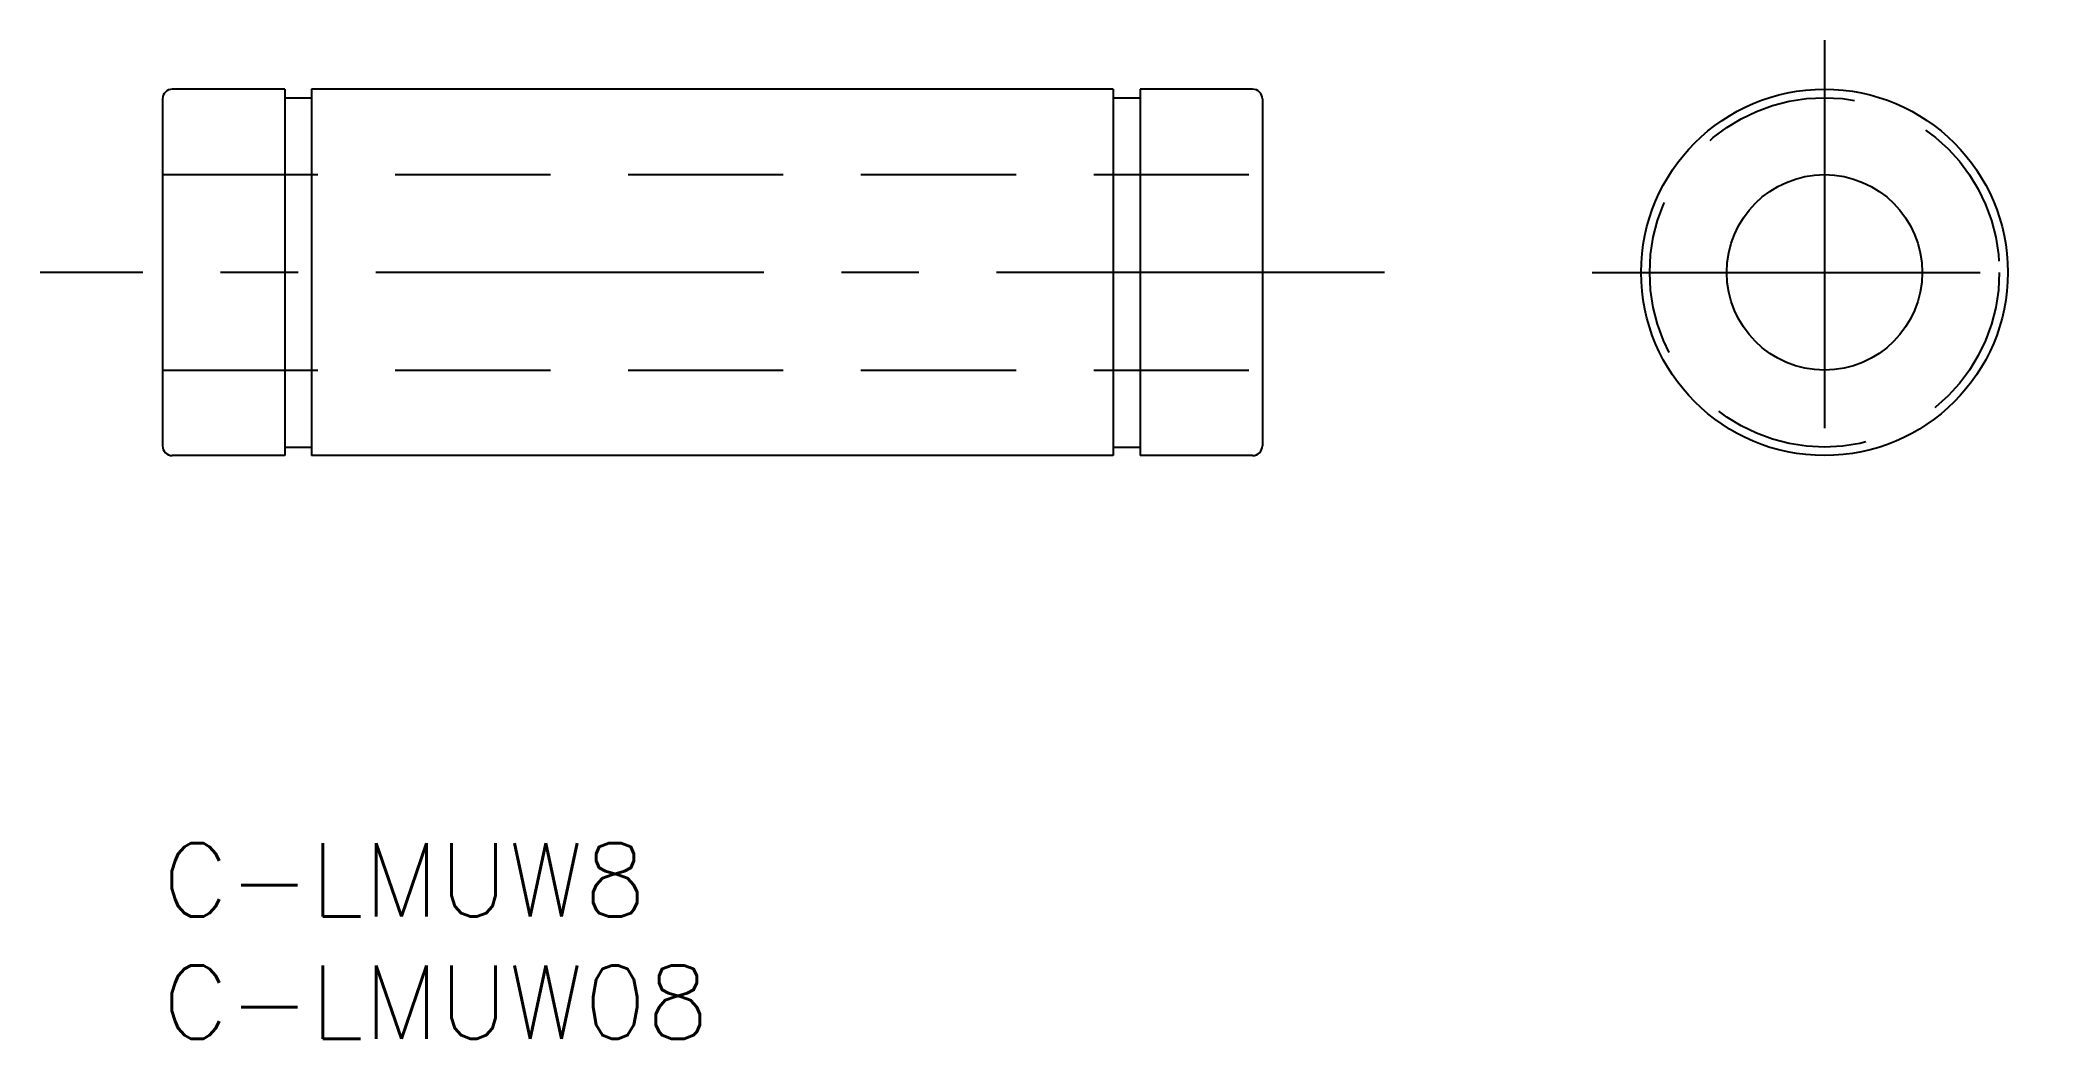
# Model space of a CAD drawing. Extents: x -5 to 77.5, y -8 to 32.9.
import ezdxf
from ezdxf.enums import TextEntityAlignment as Align

# ---------------------------------------------------------------- set-up
doc = ezdxf.new("R2010")
doc.units = 0
doc.header["$LTSCALE"] = 0.5
doc.linetypes.add('CENTER', pattern=[50.8, 31.75, -6.35, 6.35, -6.35])
doc.linetypes.add('DASHED', pattern=[19.05, 12.7, -6.35])
doc.layers.get('0').update_dxf_attribs({"linetype": 'CONTINUOUS'})
doc.layers.add('CENTER', color=1, linetype='CENTER')
doc.styles.get("Standard").update_dxf_attribs({"font": 'txt.shx', "height": 3, "bigfont": 'bigfont.shx'})

msp = doc.modelspace()

# ---------------------------------------------------------------- linework, layer by layer
at = {"color": 7, "linetype": 'CONTINUOUS'}
for p, q in [((5, 30.872), (0.4, 30.872)), ((5, 30.872), (5, 15.872)), ((38.9, 30.872), (6.1, 30.872)), ((6.1, 30.872), (6.1, 15.872)), ((38.9, 30.872), (38.9, 15.872)), ((44.6, 30.872), (40, 30.872)), ((40, 30.872), (40, 15.872)), ((0, 30.472), (0, 16.272)), ((5, 30.522), (6.1, 30.522)), ((38.9, 30.522), (40, 30.522)), ((45, 30.472), (45, 16.272)), ((5, 15.872), (0.4, 15.872)), ((5, 16.222), (6.1, 16.222)), ((38.9, 15.872), (6.1, 15.872)), ((38.9, 16.222), (40, 16.222)), ((44.6, 15.872), (40, 15.872))]:
    msp.add_line(p, q, dxfattribs=at)
at = {"color": 3, "linetype": 'DASHED'}
for p, q in [((0, 27.372), (45, 27.372)), ((0, 19.372), (45, 19.372))]:
    msp.add_line(p, q, dxfattribs=at)
at = {"color": 7, "linetype": 'CONTINUOUS'}
for radius in [7.5, 4]:
    msp.add_circle((68, 23.372), radius, dxfattribs=at)
at = {"color": 3, "linetype": 'DASHED'}
msp.add_circle((68, 23.372), 7.15, dxfattribs=at)
at = {"color": 7, "linetype": 'CONTINUOUS'}
for centre, start, end in [((0.4, 30.472), 90, 180), ((44.6, 30.472), 360, 90), ((0.4, 16.272), 180, 270), ((44.6, 16.272), 270, 360)]:
    msp.add_arc(centre, 0.4, start, end, dxfattribs=at)
at = {"layer": 'CENTER', "color": 1, "linetype": 'CENTER'}
for p, q in [((68, 32.872), (68, 13.872)), ((50, 23.372), (-5, 23.372)), ((58.5, 23.372), (77.5, 23.372))]:
    msp.add_line(p, q, dxfattribs=at)

# ---------------------------------------------------------------- texts
at = {"color": 7, "linetype": 'CONTINUOUS'}
for s, p in [('C-LMUW8', (0, 0)), ('C-LMUW08', (0, -5))]:
    msp.add_text(s, height=3, dxfattribs=at).set_placement(p, align=Align.TOP_LEFT)

doc.saveas('drawing.dxf')
